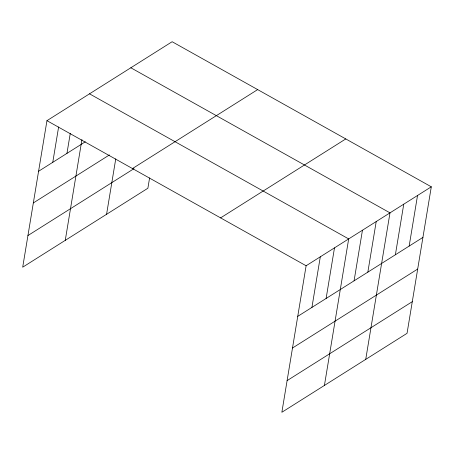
<?xml version="1.0" encoding="UTF-8"?>
<svg xmlns="http://www.w3.org/2000/svg" width="454" height="454" viewBox="0 0 454 454"><rect width="100%" height="100%" fill="white"/><g stroke="black" fill="none" stroke-linecap="round" stroke-linejoin="round"><path stroke-width="0.68" d="M431.3 186.81L306.115 265.76L281.86 412.277L407.045 333.327L431.3 186.81L172.14 41.723L46.955 120.673L22.7 267.19L147.885 188.24L149.593 177.917M52.766 162.322L58.617 126.978M66.954 153.373L70.285 133.277M65.263 240.348L81.947 139.577M106.577 214.294L115.753 158.86M311.926 307.409L320.303 256.811M326.114 298.46L334.49 247.867M324.423 385.435L348.678 238.917L89.517 93.83M354.075 280.827L362.451 230.235M367.842 272.145L376.218 221.546M365.731 359.381L389.992 212.864L130.831 67.777M395.383 254.773L403.759 204.175M409.156 246.085L417.532 195.492M38.579 171.272L85.335 141.784M33.341 202.927L109.431 154.933M132.477 168.553L257.662 89.603M27.938 235.541L133.964 168.667M220.593 217.886L345.778 138.93M297.739 316.359L422.924 237.402M292.501 348.008L417.686 269.057M287.098 380.622L412.283 301.672M46.955 120.673L306.115 265.76"/></g></svg>
